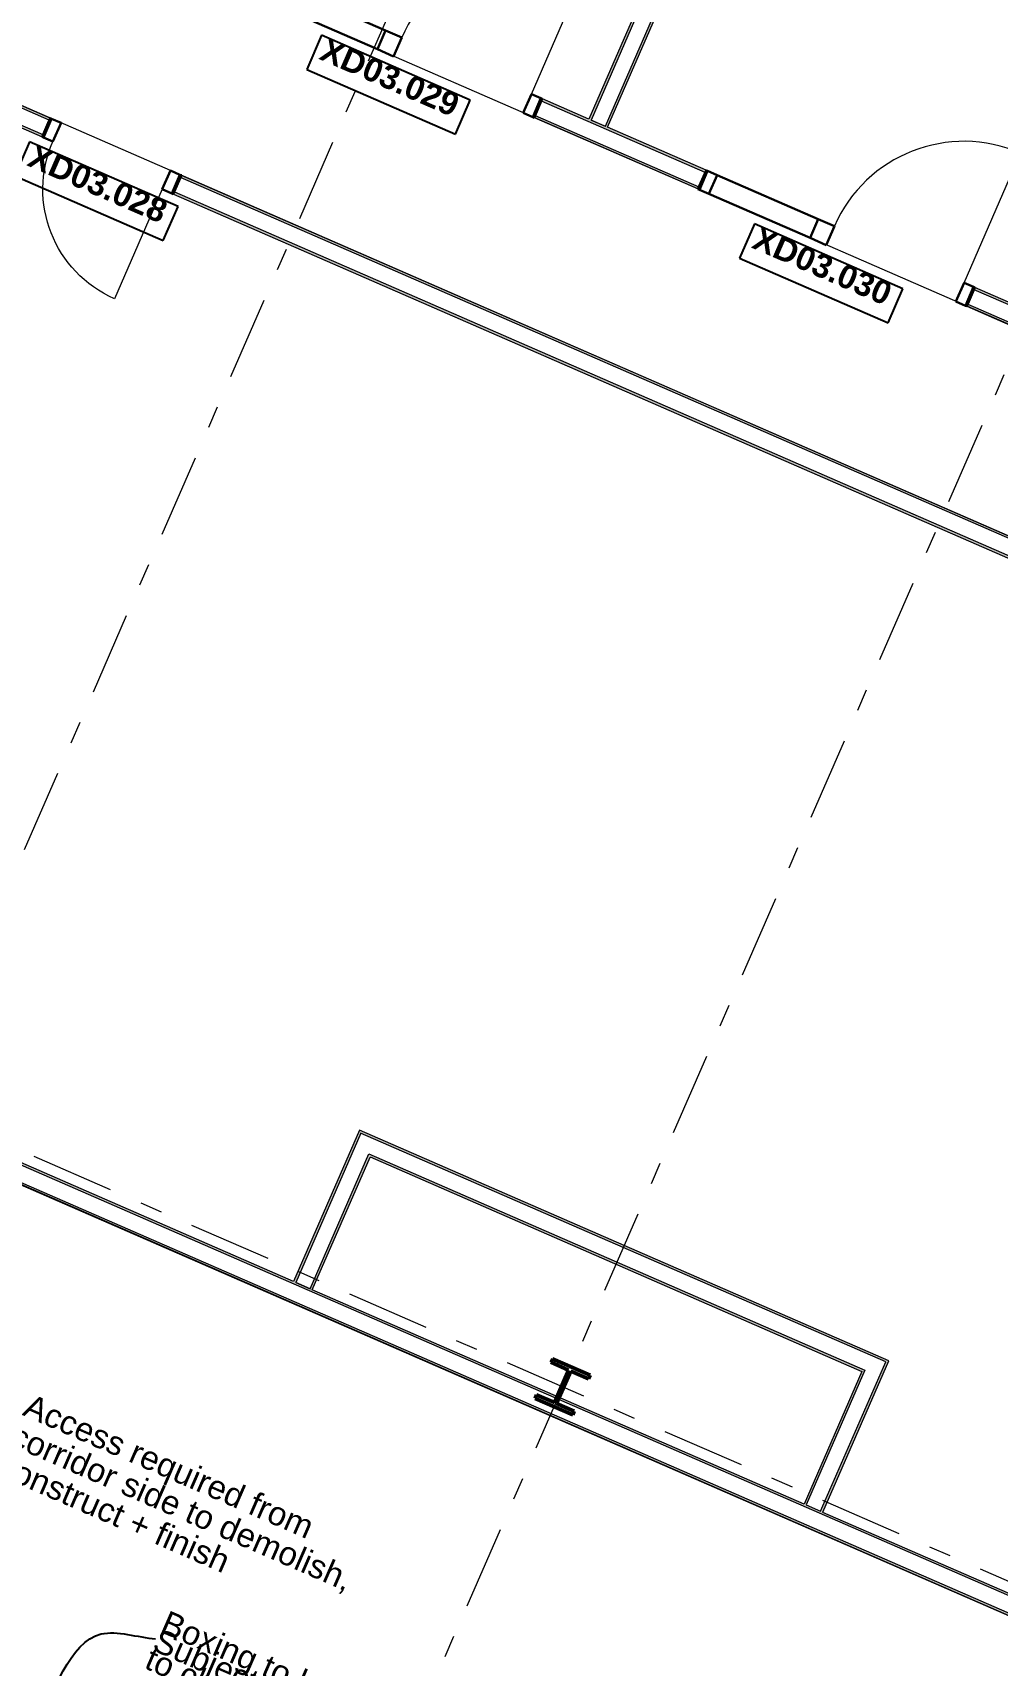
# Model space of a CAD drawing. Header units: millimetres. Extents: x -35034 to 431752, y -71616 to 25069.
# Drawn here: x 379043 to 385174, y -6247 to 4130 of the extents above; entities that cross this region are included whole.
import ezdxf
from ezdxf.enums import TextEntityAlignment as Align

# ---------------------------------------------------------------- set-up
doc = ezdxf.new("R2010")
doc.units = ezdxf.units.MM
doc.header["$MEASUREMENT"] = 0
doc.linetypes.add('Double Dashed', pattern=[1093.611073, 529.166651, -211.666656, 141.111112, -211.666656])
for name, color, linetype in [('A-05-M_Gross_Int_Circulation', 7, 'Continuous'), ('A-15-M_Column_Int', 7, 'Continuous'), ('A-15-MG_Structural_Grid', 7, 'Continuous'), ('A-25-M_Wall_Int', 7, 'Continuous'), ('ArchiCAD Door Markers', 7, 'Continuous'), ('ArchiCAD Doors', 7, 'Continuous')]:
    doc.layers.add(name, color=color, linetype=linetype)
for name, color, linetype, lineweight, true_color in [('A-05-M_Gross_Int_Circulation_Pen_No__74', 7, 'Continuous', 20, 0x606060), ('A-15-M_Column_Int_Pen_No__28', 7, 'Continuous', 50, 0x2a2a2a), ('A-15-MG_Structural_Grid_Pen_No__163', 7, 'Continuous', 0, 0x750077), ('A-25-M_Wall_Int_Pen_No__107', 7, 'Continuous', 15, 0xa6a6a6), ('A-95-P_Text_1_50_GA_Pen_No__46', 7, 'Continuous', 35, 0x444444), ('ArchiCAD Doors_Pen_No__43', 7, 'Continuous', 30, 0x444444), ('ArchiCAD Doors_Pen_No__63', 7, 'Continuous', 20, 0x606060)]:
    doc.layers.add(name, color=color, linetype=linetype, lineweight=lineweight, true_color=true_color)
for name, color, linetype, lineweight in [('A-25-M_Wall_Int_Pen_No__1', 7, 'Continuous', 13), ('A-95-P_Text_1_50_GA_Pen_No__1', 7, 'Continuous', 13), ('A-95-P_Text_1_50_GA_Pen_No__85', 8, 'Continuous', 20), ('ArchiCAD Door Markers_Pen_No__1', 7, 'Continuous', 13), ('ArchiCAD Door Markers_Pen_No__5', 7, 'Continuous', 25), ('ArchiCAD Doors_Pen_No__1', 7, 'Continuous', 13), ('ArchiCAD Zone Stamps_Pen_No__9', 7, 'Continuous', 13)]:
    doc.layers.add(name, color=color, linetype=linetype, lineweight=lineweight)
doc.styles.add('GENERATED_STYLE_2', font='')
doc.styles.add('GENERATED_STYLE_3', font='')
doc.styles.add('GENERATED_STYLE_4', font='')
doc.styles.get('GENERATED_STYLE_2').set_extended_font_data('Arial', bold=True)
doc.styles.get('GENERATED_STYLE_3').set_extended_font_data('Arial')
doc.styles.get('GENERATED_STYLE_4').set_extended_font_data('Swis721 BT')
doc.dimstyles.new('GENERATED_STYLE__3', dxfattribs={"dimtxt": 0.18, "dimasz": 182.4, "dimexe": 0.18, "dimexo": 0.0625, "dimgap": 0.09, "dimtad": 0, "dimtih": 1, "dimtoh": 1, "dimdec": 4, "dimzin": 0, "dimdsep": 46, "dimcen": 0.09, "dimadec": 0, "dimazin": 0, "dimtfac": 1, "dimtdec": 4, "dimtmove": 0, "dimatfit": 3, "dimldrblk": 'ARROWHEAD_5', "dimfxl": 1, "dimtolj": 1, "dimtzin": 0, "dimarcsym": 0})

# ---------------------------------------------------------------- blocks, each defined once
blk = doc.blocks.new('Hub Circulation Third_INB 3250_58_1', base_point=(376934, -4185))
at = {"layer": 'A-05-M_Gross_Int_Circulation_Pen_No__74', "linetype": 'Continuous'}
for p, q in [((393561, -1350), (362894, 12023)), ((377910, 4130), (388209, -361)), ((385695, -6127), (375397, -1631))]:
    blk.add_line(p, q, dxfattribs=at)
at = {"layer": 'ArchiCAD Zone Stamps_Pen_No__9'}
for tag, height, style, p in [('ROOM_NAME', 250, 'GENERATED_STYLE_2', (375787, -2488)), ('zoneNameLine2', 250, 'GENERATED_STYLE_2', (375599, -2920)), ('ROOM_NUMBER', 200, 'GENERATED_STYLE_3', (375410, -3341)), ('measuredAreaCode', 200, 'GENERATED_STYLE_3', (375253, -3701)), ('DUMMY_649', 200, 'GENERATED_STYLE_3', (375561, -3835)), ('DUMMY_650', 200, 'GENERATED_STYLE_3', (376190, -4109)), ('DUMMY_651', 133, 'GENERATED_STYLE_3', (376469, -4216))]:
    blk.add_attdef(tag, text='', height=height, rotation=336.4404, dxfattribs=dict(at, style=style)).set_placement(p, align=Align.TOP_LEFT)
blk = doc.blocks.new('Door with Sidelight on Side 2 19')
at = {"layer": 'ArchiCAD Doors_Pen_No__1', "linetype": 'Continuous'}
for p, q in [((-932, 0), (-932, -15)), ((932, 0), (932, -15)), ((-932, -15), (-932, -115)), ((932, -15), (932, -115)), ((-932, -115), (-932, -130)), ((932, -115), (932, -130))]:
    blk.add_line(p, q, dxfattribs=at)
at = {"layer": 'ArchiCAD Doors_Pen_No__43', "linetype": 'Continuous'}
for p, q in [((-922, 0), (-932, 0)), ((-932, 0), (-932, -130)), ((-856, 0), (-922, 0)), ((-922, 0), (-922, -130)), ((-155, 0), (-856, 0)), ((-856, 0), (-856, -130)), ((-856, -130), (-856, 0)), ((-155, -130), (-155, 0)), ((-43, 0), (-155, 0)), ((-155, 0), (-155, -130)), ((-43, -130), (-43, 0)), ((922, 0), (856, 0)), ((856, 0), (856, -130)), ((922, 0), (932, 0)), ((922, -130), (922, 0)), ((932, 0), (932, -130)), ((-922, -130), (-932, -130)), ((-922, -130), (-856, -130)), ((-856, -130), (-155, -130)), ((-155, -130), (-43, -130)), ((856, -130), (922, -130)), ((922, -130), (932, -130))]:
    blk.add_line(p, q, dxfattribs=at)
at = {"layer": 'ArchiCAD Doors_Pen_No__63', "linetype": 'Continuous'}
blk.add_line((856, 0), (856, 899), dxfattribs=at)
blk.add_arc((856, 0), 899, 90, 180, dxfattribs=at)
blk = doc.blocks.new('Door Stamp 17_2')
at = {"layer": 'ArchiCAD Door Markers_Pen_No__5', "linetype": 'Continuous'}
for p, q in [((515, -190), (-515, -190)), ((-515, -190), (-515, -426)), ((515, -426), (515, -190)), ((-515, -426), (515, -426)), ((-515, -426), (515, -426))]:
    blk.add_line(p, q, dxfattribs=at)
at = {"layer": 'ArchiCAD Door Markers_Pen_No__1', "style": 'GENERATED_STYLE_2'}
blk.add_attdef('AC_WIDO_ID', text='', height=150, dxfattribs=at).set_placement((-457, -377), align=Align.BOTTOM_LEFT)
blk = doc.blocks.new('Wall_208_1', base_point=(362687, 12255))
at = {"layer": 'A-25-M_Wall_Int_Pen_No__107', "linetype": 'Continuous'}
for points in [[(382277, 3696), (383318, 3242), (383324, 3256), (382283, 3710)], [(382237, 3604), (382231, 3591), (383272, 3137), (383278, 3151)], [(385026, 2497), (385441, 2316), (385447, 2330), (385032, 2511)], [(384986, 2405), (384980, 2392), (385395, 2211), (385401, 2225)]]:
    blk.add_hatch(color=256, dxfattribs=at).paths.add_polyline_path(points)
at = {"layer": 'A-25-M_Wall_Int_Pen_No__1', "linetype": 'Continuous'}
for p, q in [((382277, 3696), (382237, 3604)), ((382283, 3710), (382277, 3696)), ((383318, 3242), (382277, 3696)), ((382237, 3604), (382231, 3591)), ((382237, 3604), (383278, 3151)), ((383318, 3242), (383278, 3151)), ((383324, 3256), (383318, 3242)), ((383278, 3151), (383272, 3137)), ((385026, 2497), (384986, 2405)), ((385032, 2511), (385026, 2497)), ((385441, 2316), (385026, 2497)), ((384986, 2405), (384980, 2392)), ((384986, 2405), (385401, 2225))]:
    blk.add_line(p, q, dxfattribs=at)
at = {"layer": 'A-25-M_Wall_Int_Pen_No__1', "linetype": 'Continuous', "flags": 128}
for points in [[(382578, 3581), (382283, 3710)], [(382231, 3591), (383272, 3137)], [(382683, 3535), (382592, 3575)], [(383324, 3256), (382697, 3529)], [(385328, 2382), (385032, 2511)], [(384980, 2392), (385395, 2211)]]:
    blk.add_lwpolyline(points, dxfattribs=at)
at = {"layer": 'ArchiCAD Door Markers'}
ref = blk.add_blockref('Door Stamp 17_2', (381428, 4082), dxfattribs=dict(at, rotation=336.4404144527584))
ref.add_attrib('AC_WIDO_ID', 'XD03.029', dxfattribs={"layer": 'ArchiCAD Door Markers_Pen_No__1', "color": 7, "height": 150, "rotation": 336.4404, "style": 'GENERATED_STYLE_2'}).set_placement((380839, 3924), align=Align.BOTTOM_LEFT)
ref = blk.add_blockref('Door Stamp 17_2', (384178, 2883), dxfattribs=dict(at, rotation=336.4404144527584))
ref.add_attrib('AC_WIDO_ID', 'XD03.030', dxfattribs={"layer": 'ArchiCAD Door Markers_Pen_No__1', "color": 7, "height": 150, "rotation": 336.4404, "style": 'GENERATED_STYLE_2'}).set_placement((383588, 2725), align=Align.BOTTOM_LEFT)
at = {"layer": 'ArchiCAD Doors', "color": 251, "linetype": 'Continuous', "lineweight": 20, "true_color": 0x606060, "zscale": 1000, "rotation": 336.4404144527584}
for p in [(381428, 4082), (384178, 2883)]:
    blk.add_blockref('Door with Sidelight on Side 2 19', p, dxfattribs=at)
blk = doc.blocks.new('Wall_211_1', base_point=(382578, 3581))
at = {"layer": 'A-25-M_Wall_Int_Pen_No__107', "linetype": 'Continuous'}
for points in [[(384097, 7064), (382578, 3581), (382592, 3575), (384111, 7058)], [(382697, 3529), (384216, 7012), (384202, 7018), (382683, 3535)]]:
    blk.add_hatch(color=256, dxfattribs=at).paths.add_polyline_path(points)
at = {"layer": 'A-25-M_Wall_Int_Pen_No__1', "linetype": 'Continuous'}
for p, q in [((384111, 7058), (382592, 3575)), ((382683, 3535), (384202, 7018))]:
    blk.add_line(p, q, dxfattribs=at)
at = {"layer": 'A-25-M_Wall_Int_Pen_No__1', "linetype": 'Continuous', "flags": 128}
for points in [[(384097, 7064), (382578, 3581)], [(384216, 7012), (384097, 7064)], [(382697, 3529), (384216, 7012)], [(382592, 3575), (382683, 3535)]]:
    blk.add_lwpolyline(points, dxfattribs=at)
blk = doc.blocks.new('Door 19')
at = {"layer": 'ArchiCAD Doors_Pen_No__1', "linetype": 'Continuous'}
for p, q in [((-455, 0), (-455, -15)), ((455, 0), (455, -15)), ((-455, -15), (-455, -115)), ((455, -15), (455, -115)), ((-455, -115), (-455, -130)), ((455, -115), (455, -130))]:
    blk.add_line(p, q, dxfattribs=at)
at = {"layer": 'ArchiCAD Doors_Pen_No__43', "linetype": 'Continuous'}
for p, q in [((-445, 0), (-455, 0)), ((-455, 0), (-455, -130)), ((-379, 0), (-445, 0)), ((-445, 0), (-445, -130)), ((-379, -130), (-379, 0)), ((445, 0), (379, 0)), ((379, 0), (379, -130)), ((445, 0), (455, 0)), ((445, -130), (445, 0)), ((455, 0), (455, -130)), ((-445, -130), (-455, -130)), ((-445, -130), (-379, -130)), ((379, -130), (445, -130)), ((445, -130), (455, -130))]:
    blk.add_line(p, q, dxfattribs=at)
at = {"layer": 'ArchiCAD Doors_Pen_No__63', "linetype": 'Continuous'}
blk.add_line((379, 0), (379, 759), dxfattribs=at)
blk.add_arc((379, 0), 759, 90, 180, dxfattribs=at)
blk = doc.blocks.new('Wall_212_1', base_point=(377910, 4130))
at = {"layer": 'A-25-M_Wall_Int_Pen_No__107', "linetype": 'Continuous'}
for points in [[(379155, 3587), (377910, 4130), (377917, 4111), (379149, 3573)], [(377969, 3979), (377977, 3959), (379103, 3468), (379109, 3482)], [(379990, 3223), (379984, 3210), (388190, -369), (388209, -361)], [(379938, 3104), (388038, -428), (388058, -420), (379944, 3118)]]:
    blk.add_hatch(color=256, dxfattribs=at).paths.add_polyline_path(points)
at = {"layer": 'A-25-M_Wall_Int_Pen_No__1', "linetype": 'Continuous'}
for p, q in [((379149, 3573), (377917, 4111)), ((377969, 3979), (379109, 3482)), ((379109, 3482), (379149, 3573)), ((379149, 3573), (379155, 3587)), ((379103, 3468), (379109, 3482)), ((379984, 3210), (379990, 3223)), ((379938, 3104), (379944, 3118)), ((379944, 3118), (379984, 3210)), ((379944, 3118), (388058, -420)), ((388190, -369), (379984, 3210))]:
    blk.add_line(p, q, dxfattribs=at)
at = {"layer": 'A-25-M_Wall_Int_Pen_No__1', "linetype": 'Continuous', "flags": 128}
for points in [[(379155, 3587), (377910, 4130)], [(377977, 3959), (379103, 3468)], [(388209, -361), (379990, 3223)], [(379938, 3104), (388038, -428)]]:
    blk.add_lwpolyline(points, dxfattribs=at)
at = {"layer": 'ArchiCAD Door Markers'}
ref = blk.add_blockref('Door Stamp 17_2', (379572, 3405), dxfattribs=dict(at, rotation=336.4404035446305))
ref.add_attrib('AC_WIDO_ID', 'XD03.028', dxfattribs={"layer": 'ArchiCAD Door Markers_Pen_No__1', "color": 7, "height": 150, "rotation": 336.4404, "style": 'GENERATED_STYLE_2'}).set_placement((378983, 3247), align=Align.BOTTOM_LEFT)
at = {"layer": 'ArchiCAD Doors', "color": 251, "linetype": 'Continuous', "lineweight": 20, "true_color": 0x606060, "xscale": -1, "zscale": 1000, "rotation": 156.4404035446305}
blk.add_blockref('Door 19', (379520, 3286), dxfattribs=at)
blk = doc.blocks.new('Wall_214_1', base_point=(381121, -2845))
at = {"layer": 'A-25-M_Wall_Int_Pen_No__107', "linetype": 'Continuous'}
for points in [[(384485, -4312), (381121, -2845), (381128, -2864), (384465, -4319)], [(381188, -3016), (384314, -4379), (384333, -4371), (381180, -2996)]]:
    blk.add_hatch(color=256, dxfattribs=at).paths.add_polyline_path(points)
at = {"layer": 'A-25-M_Wall_Int_Pen_No__1', "linetype": 'Continuous'}
for p, q in [((384465, -4319), (381128, -2864)), ((381180, -2996), (384333, -4371))]:
    blk.add_line(p, q, dxfattribs=at)
at = {"layer": 'A-25-M_Wall_Int_Pen_No__1', "linetype": 'Continuous', "flags": 128}
for points in [[(384485, -4312), (381121, -2845)], [(381188, -3016), (384314, -4379)]]:
    blk.add_lwpolyline(points, dxfattribs=at)
blk = doc.blocks.new('Wall_215_1', base_point=(384485, -4312))
at = {"layer": 'A-25-M_Wall_Int_Pen_No__107', "linetype": 'Continuous'}
for points in [[(384065, -5274), (384485, -4312), (384465, -4319), (384051, -5268)], [(384314, -4379), (383946, -5222), (383960, -5228), (384333, -4371)]]:
    blk.add_hatch(color=256, dxfattribs=at).paths.add_polyline_path(points)
at = {"layer": 'A-25-M_Wall_Int_Pen_No__1', "linetype": 'Continuous'}
for p, q in [((384051, -5268), (384465, -4319)), ((384333, -4371), (383960, -5228))]:
    blk.add_line(p, q, dxfattribs=at)
at = {"layer": 'A-25-M_Wall_Int_Pen_No__1', "linetype": 'Continuous', "flags": 128}
for points in [[(384065, -5274), (384485, -4312)], [(384314, -4379), (383946, -5222)], [(383960, -5228), (384051, -5268)]]:
    blk.add_lwpolyline(points, dxfattribs=at)
blk = doc.blocks.new('Wall_216_1', base_point=(375395, -1635))
at = {"layer": 'A-25-M_Wall_Int_Pen_No__107', "linetype": 'Continuous'}
for points in [[(375395, -1635), (385695, -6127), (385687, -6107), (375415, -1628)], [(385628, -5955), (375567, -1568), (375547, -1576), (385636, -5975)]]:
    blk.add_hatch(color=256, dxfattribs=at).paths.add_polyline_path(points)
at = {"layer": 'A-25-M_Wall_Int_Pen_No__1', "linetype": 'Continuous'}
for p, q in [((375415, -1628), (385687, -6107)), ((385636, -5975), (375547, -1576))]:
    blk.add_line(p, q, dxfattribs=at)
at = {"layer": 'A-25-M_Wall_Int_Pen_No__1', "linetype": 'Continuous', "flags": 128}
for points in [[(375395, -1635), (385695, -6127)], [(380701, -3807), (375567, -1568)], [(380806, -3853), (380715, -3813)], [(383946, -5222), (380820, -3859)], [(384051, -5268), (383960, -5228)], [(385628, -5955), (384065, -5274)]]:
    blk.add_lwpolyline(points, dxfattribs=at)
blk = doc.blocks.new('Universal Columns Column 19')
at = {"layer": 'A-15-M_Column_Int', "linetype": 'Continuous', "lineweight": 0, "true_color": 0xffffff}
h = blk.add_hatch(dxfattribs=at)
h.set_pattern_fill('613_01__a5_STUCCO_0003', style=0, pattern_type=2)
h.set_pattern_definition([(286.3, (0, 0), (-3213820, 11866500), [3000, -14992680]), (309.93, (992000, -2522800), (-1760680, 765780), [4670, -4288600]), (111.49, (-168200, -712500), (765800, 1760700), [7100, -2708200]), (111.49, (-238700, -1062700), (765800, 1760700), [7100, -2708200]), (111.49, (-566500, -1578300), (765800, 1760700), [7100, -2708200]), (111.49, (-655700, -1708100), (765800, 1760700), [7100, -2708200]), (111.494, (-465300, -1834400), (765800, 1760700), [7100, -2708200]), (111.494, (-104200, -1931700), (765800, 1760700), [7100, -2708200]), (111.494, (257800, -2002000), (765800, 1760700), [7100, -2708200]), (183.06, (-194600, -886000), (2526450, 994900), [11200, -4282100]), (183.06, (-349700, -1079650), (2526450, 994900), [11200, -4282100]), (183.06, (116350, -2076500), (2526450, 994900), [11200, -4282100]), (111.49, (-350400, -1231700), (765800, 1760700), [7100, -2708200]), (111.49, (-502900, -1720200), (765800, 1760700), [7100, -2708200]), (111.494, (-274000, -1895900), (765800, 1760700), [7100, -2708200]), (111.494, (322000, -2155100), (765800, 1760700), [7100, -2708200]), (48.06, (-367140, -1412600), (765780, 1760680), [10500, -6061050]), (48.06, (-236400, -1671930), (765780, 1760680), [10520, -6061050]), (48.06, (-93300, -549600), (765800, 1760700), [10500, -6061050]), (48.06, (189050, -378800), (765800, 1760700), [10500, -6061050]), (48.06, (50600, -207200), (765800, 1760700), [10500, -6061050]), (48.06, (563700, -450600), (765800, 1760700), [10500, -6061050]), (48.06, (904800, -517960), (765780, 1760680), [10500, -6061050]), (48.06, (1265960, -877540), (765780, 1760680), [10500, -6061050]), (48.06, (1482600, -916100), (765780, 1760680), [10520, -6061050]), (48.06, (1273060, -1199550), (765780, 1760680), [10520, -6061050]), (48.06, (1211900, -1491860), (765780, 1760680), [10520, -6061050]), (48.06, (943500, -1689000), (765780, 1760680), [10520, -6061050]), (48.06, (1016600, -1999200), (765780, 1760680), [10520, -6061050]), (48.06, (801000, -2133260), (765780, 1760680), [10520, -6061050]), (48.06, (807600, -2293060), (765780, 1760680), [10520, -6061050]), (48.06, (630500, -2291960), (765780, 1760680), [10520, -6061050]), (48.06, (151700, -1607900), (765780, 1760680), [10520, -6061050]), (48.06, (70000, -1177460), (765780, 1760680), [10500, -6061050]), (48.06, (631750, -935800), (765780, 1760680), [10500, -6061050]), (48.06, (986700, -1181300), (765780, 1760680), [10500, -6061050]), (48.06, (850600, -1436000), (765780, 1760680), [10520, -6061050]), (48.06, (409300, -1365550), (765780, 1760680), [10500, -6061050]), (48.06, (488700, -1638000), (765780, 1760680), [10520, -6061050]), (48.06, (565600, -1787900), (765780, 1760680), [10520, -6061050]), (48.06, (297900, -886800), (765780, 1760680), [10500, -6061050]), (48.06, (277700, -629950), (765800, 1760700), [10500, -6061050]), (111.494, (551400, -2107800), (765800, 1760700), [7100, -2708200]), (111.494, (998900, -2140500), (765800, 1760700), [7100, -2708200]), (111.49, (707000, -1598400), (765800, 1760700), [7100, -2708200]), (111.494, (1193500, -1658100), (765800, 1760700), [7100, -2708200]), (111.49, (691100, -1191600), (765800, 1760700), [7100, -2708200]), (111.49, (1263300, -1334100), (765800, 1760700), [7100, -2708200]), (111.49, (979600, -866500), (765800, 1760700), [7100, -2708200]), (111.49, (1307600, -730700), (765800, 1760700), [7100, -2708200]), (111.49, (640400, -526600), (765800, 1760700), [7100, -2708200]), (111.49, (694500, -717200), (765800, 1760700), [7100, -2708200]), (111.49, (314700, -283700), (765800, 1760700), [7100, -2708200]), (111.49, (167600, -528500), (765800, 1760700), [7100, -2708200]), (111.49, (12400, -430600), (765800, 1760700), [7100, -2708200]), (111.49, (67100, -748000), (765800, 1760700), [7100, -2708200]), (111.49, (344000, -1091200), (765800, 1760700), [7100, -2708200]), (111.49, (29600, -939300), (765800, 1760700), [7100, -2708200]), (111.49, (438400, -757700), (765800, 1760700), [7100, -2708200]), (111.49, (-42600, -1373600), (765800, 1760700), [7100, -2708200]), (169.023, (65740, -1702860), (-7808487, 1302433), [10530, -17691000]), (169.023, (1133700, -1883880), (-7808487, 1302433), [10530, -17691000]), (169.023, (1445740, -1224800), (-7808487, 1302433), [10530, -17691000]), (169.023, (1047320, -1405880), (-7808487, 1302433), [10530, -17691000]), (169.023, (180300, -1357830), (-7808487, 1302433), [10530, -17691000]), (169.023, (-432670, -1577200), (-7808487, 1302433), [10530, -17691000]), (169.023, (223600, -966600), (-7808487, 1302433), [10530, -17691000]), (169.023, (1136430, -1014340), (-7808487, 1302433), [10530, -17691000]), (169.023, (1524220, -1021000), (-7808487, 1302433), [10530, -17691000]), (169.023, (1135220, -608810), (-7808487, 1302433), [10530, -17691000]), (169.023, (893470, -721350), (-7808487, 1302433), [10530, -17691000]), (169.023, (840820, -1017380), (-7808487, 1302433), [10530, -17691000]), (169.023, (46180, -1841170), (-7808487, 1302433), [10530, -17691000]), (169.023, (407640, -1861700), (-7808487, 1302433), [10530, -17691000]), (169.023, (845750, -1951000), (-7808487, 1302433), [10530, -17691000]), (48.06, (1350950, -1429200), (765780, 1760680), [10520, -6061050]), (48.06, (1140700, -2005970), (765780, 1760680), [10520, -6061050]), (48.06, (978100, -2309850), (765780, 1760680), [10520, -6061050]), (48.06, (198750, -158600), (765800, 1760700), [10500, -6061050]), (48.06, (458460, -261400), (765800, 1760700), [10500, -6061050]), (48.06, (772750, -448730), (765780, 1760680), [10500, -6061050]), (48.06, (1481360, -686060), (765780, 1760680), [10520, -6061050]), (48.06, (1667650, -817700), (765780, 1760680), [10520, -6061050]), (48.06, (1651400, -901750), (765780, 1760680), [10520, -6061050])])
h.paths.add_polyline_path([(-130.65, -138.15), (130.65, -138.15), (130.65, -112.85), (7.65, -112.85), (7.65, 112.85), (130.65, 112.85), (130.65, 138.15), (-130.65, 138.15), (-130.65, 112.85), (-7.65, 112.85), (-7.65, -112.85), (-130.65, -112.85)])
at = {"layer": 'A-15-M_Column_Int_Pen_No__28', "linetype": 'Continuous'}
for p, q in [((130.65, 138.15), (-130.65, 138.15)), ((-130.65, 138.15), (-130.65, 112.85)), ((-130.65, 112.85), (-7.65, 112.85)), ((-7.65, 112.85), (-7.65, -112.85)), ((7.65, -112.85), (7.65, 112.85)), ((7.65, 112.85), (130.65, 112.85)), ((130.65, 112.85), (130.65, 138.15)), ((-7.65, -112.85), (-130.65, -112.85)), ((-130.65, -112.85), (-130.65, -138.15)), ((-130.65, -138.15), (130.65, -138.15)), ((130.65, -112.85), (7.65, -112.85)), ((130.65, -138.15), (130.65, -112.85))]:
    blk.add_line(p, q, dxfattribs=at)
blk = doc.blocks.new('Standard grid marker')
at = {"layer": 'A-15-MG_Structural_Grid_Pen_No__163', "linetype": 'Double Dashed'}
blk.add_line((1000, 0), (29726, 0), dxfattribs=at)
at = {"layer": 'A-15-MG_Structural_Grid_Pen_No__163', "style": 'GENERATED_STYLE_4'}
for tag, p in [('AC_MarkerText_1_0', (-500, 41)), ('AC_MarkerText_1_1', (31226, 41))]:
    blk.add_attdef(tag, text='', height=350, rotation=90, dxfattribs=at).set_placement(p, align=Align.MIDDLE_CENTER)
blk = doc.blocks.new('ARROWHEAD_5')
at = {"color": 0, "linetype": 'Continuous', "lineweight": 0}
blk.add_line((0, 0), (-1, 0), dxfattribs=at)
blk.add_solid([(-1, 0.2679), (0, 0), (-1, -0.2679), (-1, 0.2679)], dxfattribs=at)
blk = doc.blocks.new('Standard grid marker_3')
at = {"layer": 'A-15-MG_Structural_Grid_Pen_No__163', "linetype": 'Double Dashed'}
blk.add_line((1000, 0), (74255, 0), dxfattribs=at)
at = {"layer": 'A-15-MG_Structural_Grid_Pen_No__163', "style": 'GENERATED_STYLE_4'}
for tag, p in [('AC_MarkerText_1_0', (-500, 43)), ('AC_MarkerText_1_1', (75755, 43))]:
    blk.add_attdef(tag, text='', height=350, rotation=360, dxfattribs=at).set_placement(p, align=Align.MIDDLE_CENTER)
blk = doc.blocks.new('Wall_272_2', base_point=(380649, -3926))
at = {"layer": 'A-25-M_Wall_Int_Pen_No__107', "linetype": 'Continuous'}
for points in [[(381121, -2845), (380701, -3807), (380715, -3813), (381128, -2864)], [(380820, -3859), (381188, -3016), (381180, -2996), (380806, -3853)]]:
    blk.add_hatch(color=256, dxfattribs=at).paths.add_polyline_path(points)
at = {"layer": 'A-25-M_Wall_Int_Pen_No__1', "linetype": 'Continuous'}
for p, q in [((381128, -2864), (380715, -3813)), ((380806, -3853), (381180, -2996))]:
    blk.add_line(p, q, dxfattribs=at)
at = {"layer": 'A-25-M_Wall_Int_Pen_No__1', "linetype": 'Continuous', "flags": 128}
for points in [[(381121, -2845), (380701, -3807)], [(380820, -3859), (381188, -3016)], [(380715, -3813), (380806, -3853)]]:
    blk.add_lwpolyline(points, dxfattribs=at)

msp = doc.modelspace()

# ---------------------------------------------------------------- block references
at = {"layer": 'A-05-M_Gross_Int_Circulation', "linetype": 'Continuous'}
msp.add_blockref('Hub Circulation Third_INB 3250_58_1', (376934.2, -4184.6), dxfattribs=at)
at = {"layer": 'A-15-M_Column_Int', "linetype": 'Continuous', "zscale": 1000, "rotation": 336.440414821721}
msp.add_blockref('Universal Columns Column 19', (382410.8, -4476.6), dxfattribs=at)
at = {"layer": 'A-15-MG_Structural_Grid', "color": 8, "linetype": 'Continuous', "lineweight": 15, "zscale": 1000}
for name, p, rotation in [('Standard grid marker_3', (345053.3, 11813.5), 336.440411583993), ('Standard grid marker', (383972.2, 10362.5), 246.440411583993), ('Standard grid marker', (388097.1, 8563.8), 246.440411583993)]:
    msp.add_blockref(name, p, dxfattribs=dict(at, rotation=rotation))
at = {"layer": 'A-25-M_Wall_Int', "color": 250, "lineweight": 50, "true_color": 0x2a2a2a}
for name, p in [('Wall_208_1', (362686.8, 12254.6)), ('Wall_211_1', (382578, 3581.1)), ('Wall_212_1', (377909.6, 4130.3)), ('Wall_216_1', (375395.5, -1635.4)), ('Wall_272_2', (380649, -3926.2)), ('Wall_214_1', (381120.6, -2844.6)), ('Wall_215_1', (384484.7, -4311.5))]:
    msp.add_blockref(name, p, dxfattribs=at)

# ---------------------------------------------------------------- texts
at = {"layer": 'A-95-P_Text_1_50_GA_Pen_No__1', "linetype": 'Continuous', "insert": (379824.7, -6079.1), "char_height": 150, "width": 2752.006, "attachment_point": 4, "rotation": 336.44041, "line_spacing_factor": 0.5022, "style": 'GENERATED_STYLE_4'}
msp.add_mtext('\\A1;{\\fSwis721 BT|b0|i0|c0|p34;Boxing to be removed , Subject to inspection on site to check services / structure  }', dxfattribs=at)
at = {"layer": 'A-95-P_Text_1_50_GA_Pen_No__46', "linetype": 'Continuous', "insert": (378919.1, -4775.3), "char_height": 150, "width": 2361.566, "attachment_point": 4, "rotation": 336.44041, "line_spacing_factor": 0.824774, "style": 'GENERATED_STYLE_4'}
msp.add_mtext('\\A1;{\\fSwis721 BT|b0|i0|c0|p34;Access required from corridor side to demolish, construct + finish }', dxfattribs=at)

# ---------------------------------------------------------------- leaders
at = {"layer": 'A-95-P_Text_1_50_GA_Pen_No__85', "linetype": 'Continuous', "annotation_type": 0, "has_hookline": 1, "hookline_direction": 0, "text_width": 2107.1, "horizontal_direction": (0.916645, -0.399703, 0)}
msp.add_leader([(377844.6, -5812.5), (378389.2, -4563.4), (378919, -4775.3)], dimstyle='GENERATED_STYLE__3', dxfattribs=at)
at = {"layer": 'A-95-P_Text_1_50_GA_Pen_No__85', "linetype": 'Continuous', "path_type": 1, "annotation_type": 0, "has_hookline": 1, "hookline_direction": 0, "text_width": 2635.7, "horizontal_direction": (0.916645, -0.399703, 0)}
msp.add_leader([(379044, -6625.4), (379479.3, -6047.3), (379824.7, -6079)], dimstyle='GENERATED_STYLE__3', dxfattribs=at)

doc.saveas('drawing.dxf')
